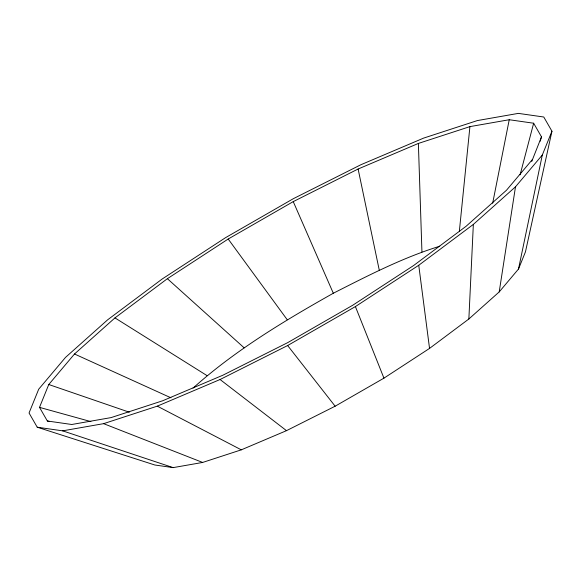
<?xml version="1.0" encoding="UTF-8"?>
<svg xmlns="http://www.w3.org/2000/svg" width="581" height="581" viewBox="0 0 581 581"><rect width="100%" height="100%" fill="white"/><g stroke="black" fill="none" stroke-linecap="round" stroke-linejoin="round"><path stroke-width="0.87" d="M468.86 318.991L473.348 224.411L515.492 186.813L542.298 155.025L551.95 131.219L543.78 117.013L518.354 113.382L477.393 120.565L423.702 138.075L360.932 164.714L293.361 198.68L225.595 237.644L162.252 278.96L107.652 319.811L65.508 357.409L38.702 389.197L29.05 413.004L37.22 427.202L154.844 465.003L173.153 467.618L202.638 462.447L241.297 449.839L286.491 430.659L335.143 406.206L383.939 378.151L429.541 348.404L468.86 318.991L499.202 291.916L518.499 269.032L525.449 251.893L551.95 131.219M459.368 231.122L469.92 126.622L509.239 119.73L533.648 123.223L541.492 136.855L540.221 141.205M499.202 291.916L515.492 186.813M492.659 203.256L509.239 119.73M518.499 269.032L542.298 155.025M520.118 174.787L533.648 123.223M531.731 161.46L541.492 136.855M49.109 421.436L47.352 421L39.508 407.368L48.768 384.513L74.506 353.996L114.965 317.901L167.386 278.691L228.195 239.023L293.245 201.614L358.114 169.013L418.378 143.434L469.92 126.622M532.232 159.71L506.494 190.227L466.035 226.321L413.614 265.532L352.805 305.199L287.755 342.608L222.886 375.21L162.622 400.788L111.08 417.601L71.761 424.493L47.352 421M193.037 388.101C235.196 350.292 284.138 320.937 333.312 293.245C367.889 275.692 402.604 257.695 439.773 246.221M37.22 427.202L62.646 430.841L103.607 423.658L157.298 406.148L220.068 379.509L287.639 345.542L355.405 306.579L418.748 265.263L473.348 224.411M39.508 407.368L90.883 421.603M62.646 430.841L173.153 467.618M48.768 384.513L129.302 412.198M103.607 423.658L202.638 462.447M74.506 353.996L170.952 397.811M157.298 406.148L241.297 449.839M114.965 317.901L207.032 375.617M220.068 379.509L286.491 430.659M167.386 278.691L244.158 347.837M287.639 345.542L335.143 406.206M228.195 239.023L287.232 319.746M293.245 201.614L333.312 293.245M355.405 306.579L383.939 378.151M358.114 169.013L379.262 270.15M418.748 265.263L429.541 348.404M418.378 143.434L421.944 252.031"/></g></svg>
